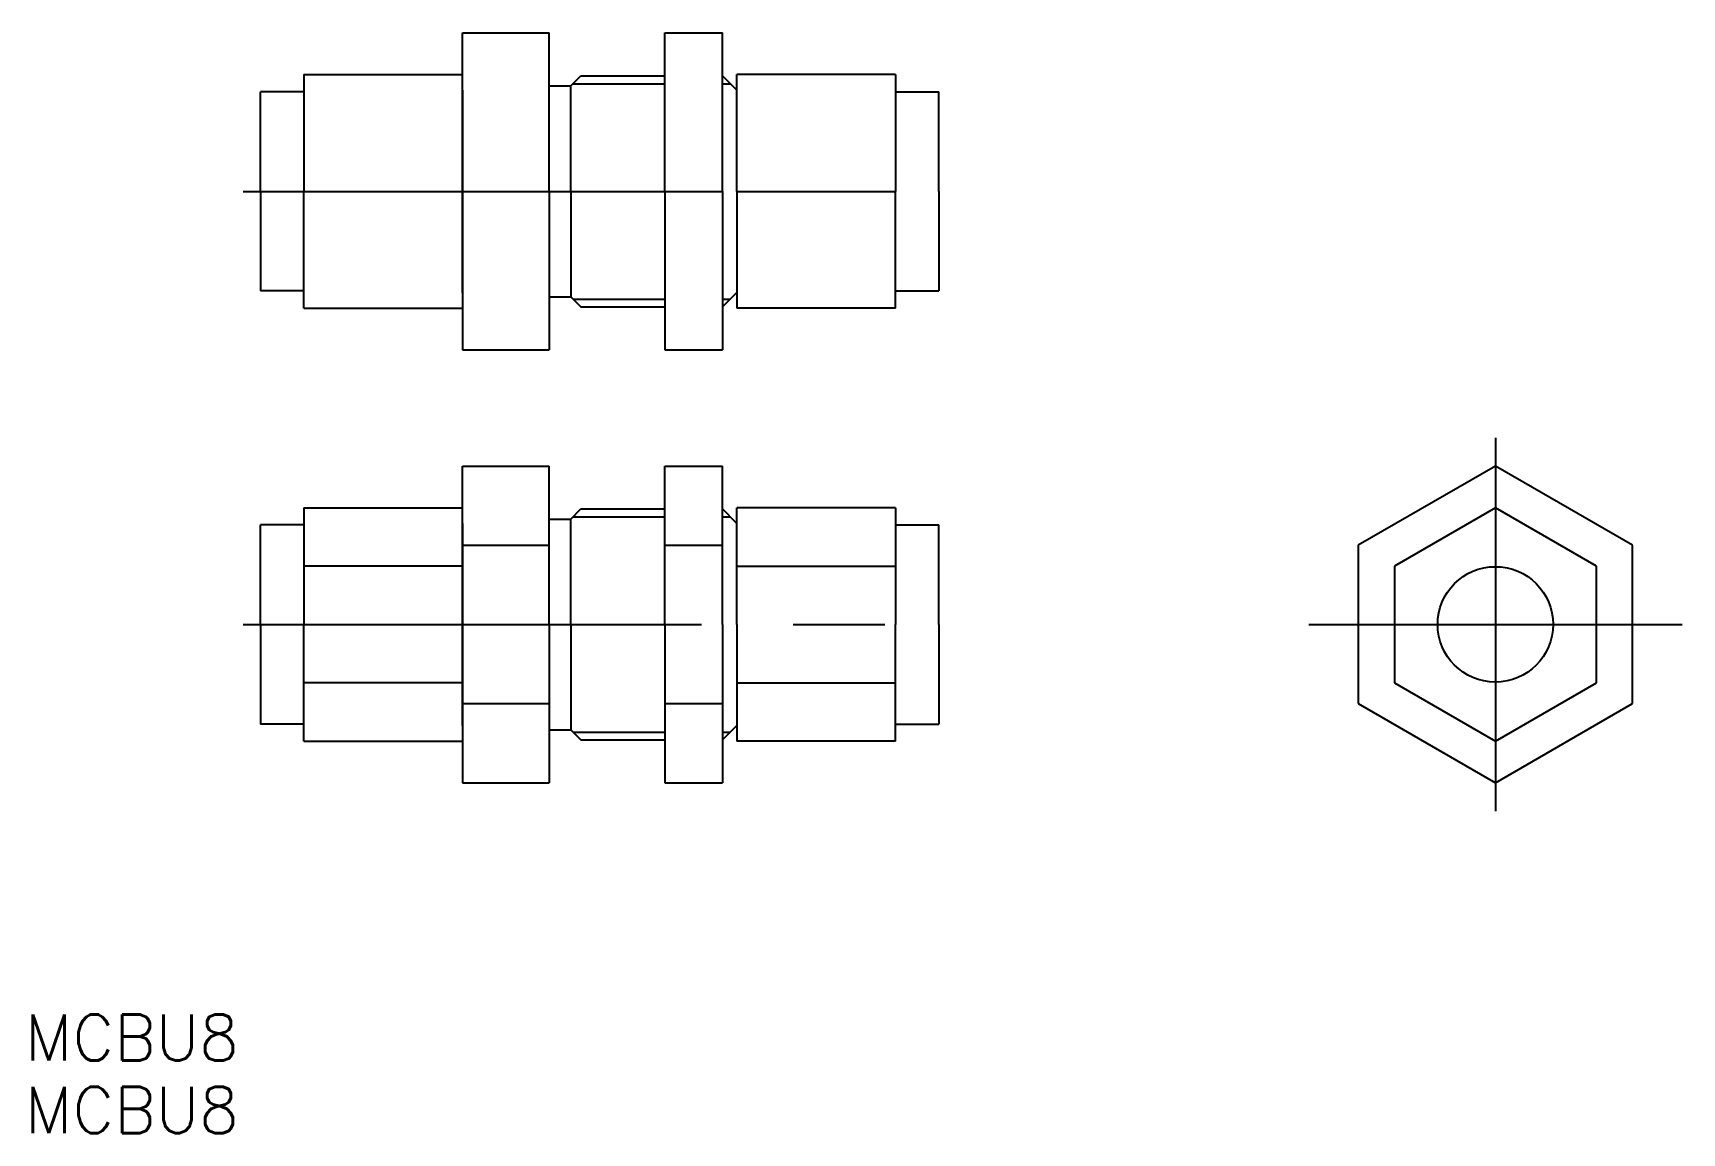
# Model space of a CAD drawing. Extents: x -19 to 95, y -128 to -52.
import ezdxf

# ---------------------------------------------------------------- set-up
doc = ezdxf.new("R2010")
doc.units = 0
doc.linetypes.add('CENTER', pattern=[50.8, 31.75, -6.35, 6.35, -6.35])
doc.layers.get('0').update_dxf_attribs({"linetype": 'CONTINUOUS'})
doc.layers.add('CENTER', color=1, linetype='CENTER')
doc.styles.get("Standard").update_dxf_attribs({"font": 'txt.shx', "bigfont": '@extfont2.shx'})

msp = doc.modelspace()

# ---------------------------------------------------------------- linework, layer by layer
at = {"color": 7, "linetype": 'CONTINUOUS'}
for p, q in [((10.649144, -62.473561), (10.649144, -51.503906)), ((10.649144, -51.503906), (16.649144, -51.503906)), ((16.649144, -62.473561), (16.649144, -51.503906)), ((24.649144, -62.473561), (24.649144, -51.503906)), ((24.649144, -51.503906), (28.649144, -51.503906)), ((28.649144, -62.473561), (28.649144, -51.503906)), ((-0.350856, -54.390657), (-0.350856, -62.473561)), ((-0.350856, -54.390657), (10.649144, -54.390657)), ((18.149144, -55.173561), (18.849144, -54.473561)), ((18.849144, -54.473561), (24.649144, -54.473561)), ((29.649144, -55.473561), (28.649144, -54.473561)), ((29.649144, -62.473561), (29.649144, -54.390657)), ((40.649144, -54.390657), (29.649144, -54.390657)), ((40.649144, -54.390657), (40.649144, -62.473561)), ((-3.350856, -62.473561), (-3.350856, -55.573561)), ((-0.350856, -55.573561), (-3.350856, -55.573561)), ((10.649144, -55.473561), (10.649144, -62.473561)), ((16.649144, -55.173561), (18.149144, -55.173561)), ((18.149144, -62.473561), (18.149144, -55.173561)), ((40.649144, -55.573561), (43.649144, -55.573561)), ((43.649144, -62.473561), (43.649144, -55.573561)), ((-3.350856, -62.473561), (-3.350856, -69.373561)), ((-0.350856, -62.473561), (10.649144, -62.473561)), ((-0.350856, -70.556465), (-0.350856, -62.473561)), ((10.649144, -62.473561), (16.649144, -62.473561)), ((10.649144, -69.473561), (10.649144, -62.473561)), ((10.649144, -62.473561), (10.649144, -73.443216)), ((16.649144, -62.473561), (16.649144, -73.443216)), ((18.149144, -62.473561), (18.149144, -69.773561)), ((24.649144, -62.473561), (28.649144, -62.473561)), ((24.649144, -62.473561), (24.649144, -73.443216)), ((28.649144, -62.473561), (28.649144, -73.443216)), ((29.649144, -62.473561), (40.649144, -62.473561)), ((29.649144, -62.473561), (29.649144, -70.556465)), ((40.649144, -70.556465), (40.649144, -62.473561)), ((43.649144, -62.473561), (43.649144, -69.373561)), ((-0.350856, -69.373561), (-3.350856, -69.373561)), ((29.649144, -69.473561), (28.649144, -70.473561)), ((40.649144, -69.373561), (43.649144, -69.373561)), ((-0.350856, -70.556465), (10.649144, -70.556465)), ((16.649144, -69.773561), (18.149144, -69.773561)), ((18.149144, -69.773561), (18.849144, -70.473561)), ((18.849144, -70.473561), (24.649144, -70.473561)), ((40.649144, -70.556465), (29.649144, -70.556465)), ((10.649144, -73.443216), (16.649144, -73.443216)), ((24.649144, -73.443216), (28.649144, -73.443216)), ((10.649144, -81.503906), (16.649144, -81.503906)), ((10.649144, -92.473561), (10.649144, -81.503906)), ((16.649144, -92.473561), (16.649144, -81.503906)), ((24.649144, -81.503906), (28.649144, -81.503906)), ((24.649144, -92.473561), (24.649144, -81.503906)), ((28.649144, -92.473561), (28.649144, -81.503906)), ((82.197358, -81.503906), (72.697358, -86.988734)), ((91.697358, -86.988734), (82.197358, -81.503906)), ((-0.350856, -84.390657), (10.649144, -84.390657)), ((-0.350856, -84.390657), (-0.350856, -92.473561)), ((18.149144, -85.173561), (18.849144, -84.473561)), ((18.849144, -84.473561), (24.649144, -84.473561)), ((29.649144, -85.473561), (28.649144, -84.473561)), ((40.649144, -84.390657), (29.649144, -84.390657)), ((29.649144, -92.473561), (29.649144, -84.390657)), ((40.649144, -84.390657), (40.649144, -92.473561)), ((82.197358, -84.390657), (75.197358, -88.432109)), ((89.197358, -88.432109), (82.197358, -84.390657)), ((-0.350856, -85.573561), (-3.350856, -85.573561)), ((-3.350856, -92.473561), (-3.350856, -85.573561)), ((10.649144, -85.473561), (10.649144, -92.473561)), ((16.649144, -85.173561), (18.149144, -85.173561)), ((18.149144, -92.473561), (18.149144, -85.173561)), ((40.649144, -85.573561), (43.649144, -85.573561)), ((43.649144, -92.473561), (43.649144, -85.573561)), ((10.649144, -86.988734), (16.649144, -86.988734)), ((24.649144, -86.988734), (28.649144, -86.988734)), ((72.697358, -86.988734), (72.697358, -97.958389)), ((91.697358, -97.958389), (91.697358, -86.988734)), ((10.649144, -88.432109), (-0.350856, -88.432109)), ((29.649144, -88.432109), (40.649144, -88.432109)), ((75.197358, -88.432109), (75.197358, -96.515013)), ((89.197358, -96.515013), (89.197358, -88.432109)), ((-3.350856, -92.473561), (-3.350856, -99.373561)), ((-0.350856, -100.556465), (-0.350856, -92.473561)), ((10.649144, -92.473561), (10.649144, -103.443216)), ((10.649144, -99.473561), (10.649144, -92.473561)), ((16.649144, -92.473561), (16.649144, -103.443216)), ((18.149144, -92.473561), (18.149144, -99.773561)), ((24.649144, -92.473561), (24.649144, -103.443216)), ((28.649144, -92.473561), (28.649144, -103.443216)), ((29.649144, -92.473561), (29.649144, -100.556465)), ((40.649144, -100.556465), (40.649144, -92.473561)), ((43.649144, -92.473561), (43.649144, -99.373561)), ((10.649144, -96.515013), (-0.350856, -96.515013)), ((29.649144, -96.515013), (40.649144, -96.515013)), ((75.197358, -96.515013), (82.197358, -100.556465)), ((82.197358, -100.556465), (89.197358, -96.515013)), ((10.649144, -97.958389), (16.649144, -97.958389)), ((24.649144, -97.958389), (28.649144, -97.958389)), ((72.697358, -97.958389), (82.197358, -103.443216)), ((82.197358, -103.443216), (91.697358, -97.958389)), ((-0.350856, -99.373561), (-3.350856, -99.373561)), ((40.649144, -99.373561), (43.649144, -99.373561)), ((16.649144, -99.773561), (18.149144, -99.773561)), ((18.149144, -99.773561), (18.849144, -100.473561)), ((18.849144, -100.473561), (24.649144, -100.473561)), ((29.649144, -99.473561), (28.649144, -100.473561)), ((-0.350856, -100.556465), (10.649144, -100.556465)), ((40.649144, -100.556465), (29.649144, -100.556465)), ((10.649144, -103.443216), (16.649144, -103.443216)), ((24.649144, -103.443216), (28.649144, -103.443216))]:
    msp.add_line(p, q, dxfattribs=at)
at = {"color": 3, "linetype": 'CONTINUOUS'}
for p, q in [((18.307644, -55.015061), (24.649144, -55.015061)), ((28.649144, -55.015061), (29.190644, -55.015061)), ((18.307644, -69.932061), (24.649144, -69.932061)), ((28.649144, -69.932061), (29.190644, -69.932061)), ((18.307644, -85.015061), (24.649144, -85.015061)), ((28.649144, -85.015061), (29.190644, -85.015061)), ((18.307644, -99.932061), (24.649144, -99.932061)), ((28.649144, -99.932061), (29.190644, -99.932061))]:
    msp.add_line(p, q, dxfattribs=at)
at = {"color": 7, "linetype": 'CONTINUOUS'}
msp.add_circle((82.197358, -92.473561), 4, dxfattribs=at)
at = {"layer": 'CENTER', "color": 1, "linetype": 'CENTER'}
for p, q in [((-4.543139, -62.473561), (44.777136, -62.473561)), ((82.197358, -79.547226), (82.197358, -105.399896)), ((-4.543139, -92.473561), (44.777136, -92.473561)), ((69.271023, -92.473561), (95.123693, -92.473561))]:
    msp.add_line(p, q, dxfattribs=at)

# ---------------------------------------------------------------- texts
at = {"color": 7, "linetype": 'CONTINUOUS'}
for p in [(-19.660489, -122.693604), (-19.660489, -127.705765)]:
    msp.add_text('MCBU8', height=3.2, dxfattribs=at).set_placement(p)

doc.saveas('drawing.dxf')
